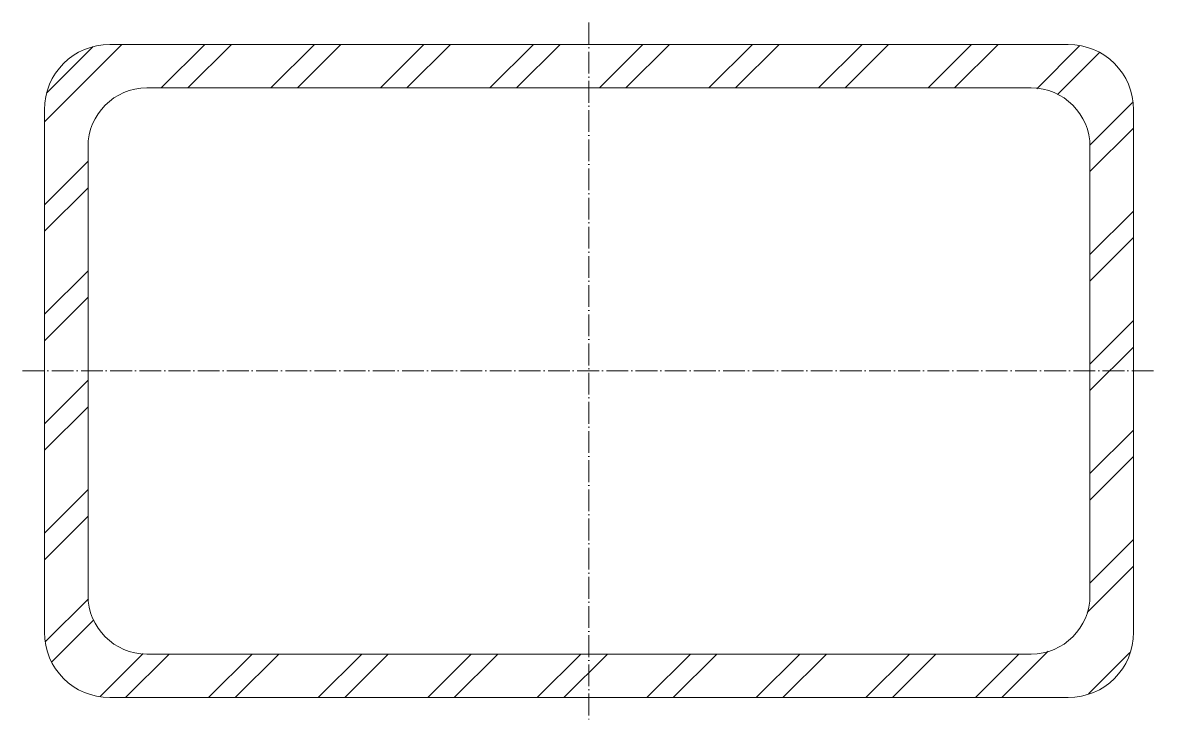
# Model space of a CAD drawing. Header units: metres. Extents: x -130 to 130, y -80 to 80.
import ezdxf

# ---------------------------------------------------------------- set-up
doc = ezdxf.new("R2010")
doc.units = ezdxf.units.M
doc.linetypes.add('MV_hartlijn_staal', pattern=[6.6, 5, -0.8, 0, -0.8])
doc.layers.add('A-DETL-GENF', color=92, linetype='Continuous', lineweight=18)

# ---------------------------------------------------------------- blocks, each defined once
blk = doc.blocks.new('28 Staalprofielen- koker RHS-2d - K250_150_10-5067764-00_0 Basismaterialen')
at = {"layer": 'A-DETL-GENF', "lineweight": 13}
h = blk.add_hatch(dxfattribs=at)
h.set_pattern_fill('FP_318', color=256, style=0, pattern_type=2)
h.set_pattern_definition([(225, (-2335.263, -3510.843), (12.57236, -12.57236), []), (225, (-2335.263, -3529.893), (12.57236, -12.57236), [])])
h.paths.add_polyline_path([(110, 75), (-110, 75), (-113.88, 74.49), (-117.5, 72.99), (-120.61, 70.61), (-122.99, 67.5), (-124.49, 63.88), (-125, 60), (-125, -60), (-124.49, -63.88), (-122.99, -67.5), (-120.61, -70.61), (-117.5, -72.99), (-113.88, -74.49), (-110, -75), (110, -75), (113.88, -74.49), (117.5, -72.99), (120.61, -70.61), (122.99, -67.5), (124.49, -63.88), (125, -60), (125, 60), (124.49, 63.88), (122.99, 67.5), (120.61, 70.61), (117.5, 72.99), (113.88, 74.49)])
h.paths.add_polyline_path([(101.5, 65), (104.99, 64.54), (108.25, 63.19), (111.05, 61.05), (113.19, 58.25), (114.54, 54.99), (115, 51.5), (115, -51.5), (114.54, -54.99), (113.19, -58.25), (111.05, -61.05), (108.25, -63.19), (104.99, -64.54), (101.5, -65), (-101.5, -65), (-104.99, -64.54), (-108.25, -63.19), (-111.05, -61.05), (-113.19, -58.25), (-114.54, -54.99), (-115, -51.5), (-115, 51.5), (-114.54, 54.99), (-113.19, 58.25), (-111.05, 61.05), (-108.25, 63.19), (-104.99, 64.54), (-101.5, 65)])
at = {"layer": 'A-DETL-GENF', "linetype": 'MV_hartlijn_staal', "lineweight": 13}
for p, q in [((0, 80), (0, -80)), ((-130, 0), (130, 0))]:
    blk.add_line(p, q, dxfattribs=at)
at = {"layer": 'A-DETL-GENF'}
for p, q in [((110, 75), (-110, 75)), ((110, 75), (-110, 75)), ((-101.5, 65), (101.5, 65)), ((101.5, 65), (-101.5, 65)), ((-125, 60), (-125, -60)), ((-125, 60), (-125, -60)), ((125, -60), (125, 60)), ((125, -60), (125, 60)), ((-115, -51.5), (-115, 51.5)), ((-115, 51.5), (-115, -51.5)), ((115, 51.5), (115, -51.5)), ((115, -51.5), (115, 51.5)), ((101.5, -65), (-101.5, -65)), ((-101.5, -65), (101.5, -65)), ((-110, -75), (110, -75)), ((-110, -75), (110, -75))]:
    blk.add_line(p, q, dxfattribs=at)
for centre, radius, start, end in [((-110, 60), 15, 90, 180), ((-110, 60), 15, 90, 180), ((110, 60), 15, 0, 90), ((110, 60), 15, 360, 90), ((-101.5, 51.5), 13.5, 90, 180), ((-101.5, 51.5), 13.5, 90, 180), ((101.5, 51.5), 13.5, 360, 90), ((101.5, 51.5), 13.5, 0, 90), ((-101.5, -51.5), 13.5, 180, 270), ((-101.5, -51.5), 13.5, 180, 270), ((101.5, -51.5), 13.5, 270, 0), ((101.5, -51.5), 13.5, 270, 0), ((-110, -60), 15, 180, 270), ((-110, -60), 15, 180, 270), ((110, -60), 15, 270, 0), ((110, -60), 15, 270, 0)]:
    blk.add_arc(centre, radius, start, end, dxfattribs=at)

msp = doc.modelspace()

# ---------------------------------------------------------------- block references
msp.add_blockref('28 Staalprofielen- koker RHS-2d - K250_150_10-5067764-00_0 Basismaterialen', (0, 0))

doc.saveas('drawing.dxf')
